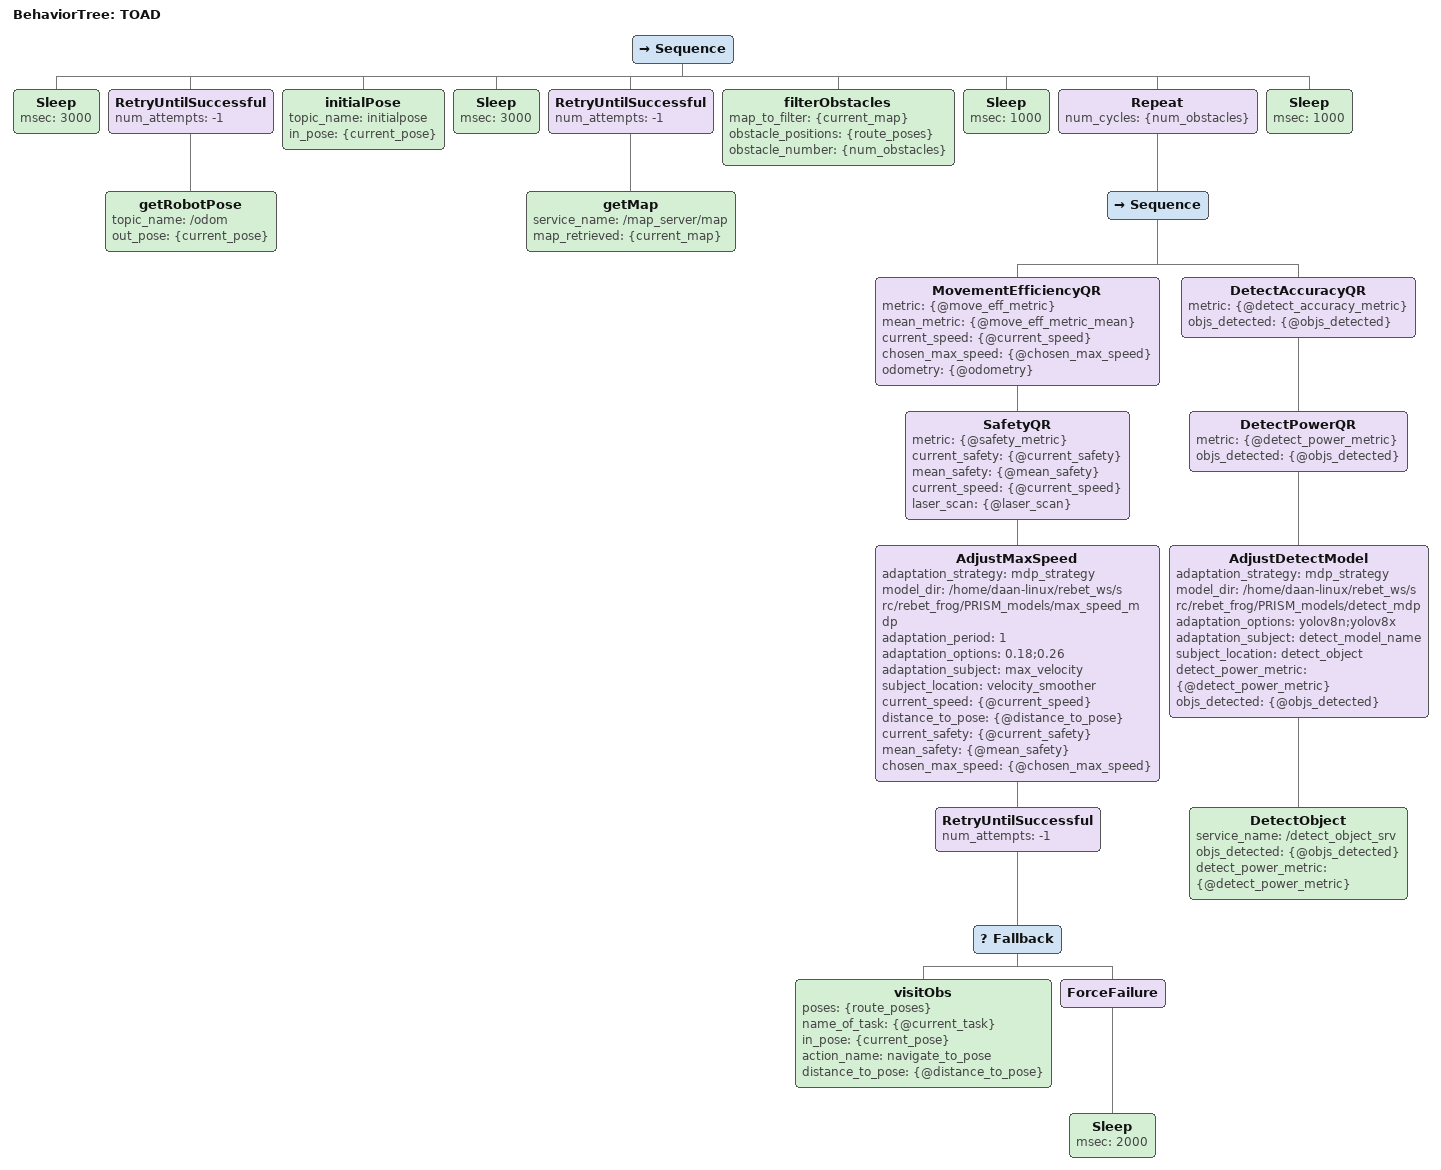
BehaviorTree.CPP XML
<root BTCPP_format="4" main_tree_to_execute="TOAD">
  	<BehaviorTree ID="TOAD">
		<Sequence>
			<Sleep msec="3000"/>
			<RetryUntilSuccessful num_attempts="-1">
				<getRobotPose topic_name="/odom" out_pose="{current_pose}" />
			</RetryUntilSuccessful>

			<initialPose topic_name="initialpose" in_pose="{current_pose}" />
			<Sleep msec="3000"/>

			<RetryUntilSuccessful num_attempts="-1">
				<getMap service_name="/map_server/map" map_retrieved="{current_map}"/>
			</RetryUntilSuccessful>

			<filterObstacles map_to_filter="{current_map}" obstacle_positions="{route_poses}" obstacle_number="{num_obstacles}"/>
			<Sleep msec="1000"/>
			<Repeat num_cycles="{num_obstacles}">
				<Sequence>
					<MovementEfficiencyQR metric="{@move_eff_metric}" mean_metric="{@move_eff_metric_mean}" current_speed="{@current_speed}" chosen_max_speed="{@chosen_max_speed}" odometry="{@odometry}">
					<SafetyQR metric="{@safety_metric}" current_safety="{@current_safety}" mean_safety="{@mean_safety}" current_speed="{@current_speed}" laser_scan="{@laser_scan}">
						<AdjustMaxSpeed adaptation_strategy="mdp_strategy" model_dir="/home/daan-linux/rebet_ws/src/rebet_frog/PRISM_models/max_speed_mdp" adaptation_period="1" adaptation_options="0.18;0.26" adaptation_subject="max_velocity" subject_location="velocity_smoother" current_speed="{@current_speed}" distance_to_pose="{@distance_to_pose}" current_safety="{@current_safety}" mean_safety="{@mean_safety}" chosen_max_speed="{@chosen_max_speed}">
							<RetryUntilSuccessful num_attempts="-1">
								<Fallback>
									<visitObs poses="{route_poses}" name_of_task="{@current_task}"  in_pose="{current_pose}" action_name="navigate_to_pose" distance_to_pose="{@distance_to_pose}"/>
									<ForceFailure>
										<Sleep msec="2000"/>
									</ForceFailure>
								</Fallback>
							</RetryUntilSuccessful>
						</AdjustMaxSpeed>
					</SafetyQR>
					</MovementEfficiencyQR>
					<DetectAccuracyQR metric="{@detect_accuracy_metric}" objs_detected="{@objs_detected}">
					<DetectPowerQR metric="{@detect_power_metric}" objs_detected="{@objs_detected}">
					<AdjustDetectModel adaptation_strategy="mdp_strategy" model_dir="/home/daan-linux/rebet_ws/src/rebet_frog/PRISM_models/detect_mdp" adaptation_options="yolov8n;yolov8x" adaptation_subject="detect_model_name" subject_location="detect_object" detect_power_metric="{@detect_power_metric}" objs_detected="{@objs_detected}">
						<DetectObject service_name="/detect_object_srv" objs_detected="{@objs_detected}" detect_power_metric="{@detect_power_metric}"/>
					</AdjustDetectModel>
					</DetectPowerQR>
					</DetectAccuracyQR>
				</Sequence>
			</Repeat>
			<Sleep msec="1000"/>
		</Sequence>
    </BehaviorTree>
</root>
